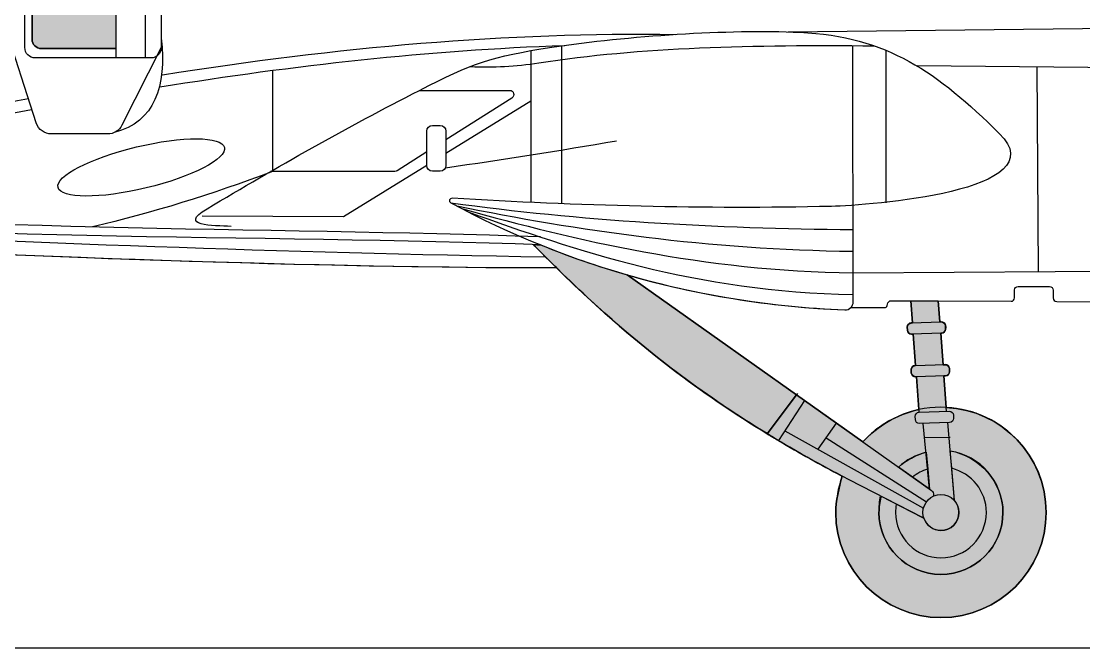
# Model space of a CAD drawing. Extents: x 65 to 351, y 42 to 244.
# Drawn here: x 130.59 to 162.96, y 191.51 to 210.61 of the extents above; entities that cross this region are included whole.
import ezdxf

# ---------------------------------------------------------------- set-up
doc = ezdxf.new("R2010")
doc.units = 0
doc.header["$MEASUREMENT"] = 0
doc.layers.add('4-VIEW', color=7, linetype='CONTINUOUS')
doc.layers.add('SOLIDS', color=7, linetype='CONTINUOUS')

msp = doc.modelspace()

# ---------------------------------------------------------------- hatches: boundary and pattern name
at = {"layer": 'SOLIDS'}
h = msp.add_hatch(color=255, dxfattribs=at)
edge = h.paths.add_edge_path()
edge.add_spline(control_points=[(130.916, 213.425), (130.916, 213.425), (130.916, 210.058), (130.916, 210.058), (130.916, 209.903), (131.043, 209.776), (131.197, 209.776), (131.197, 209.776), (133.473, 209.776), (133.473, 209.776), (133.473, 209.776), (133.473, 213.706), (133.473, 213.706), (133.473, 213.706), (131.197, 213.706), (131.197, 213.706), (131.043, 213.706), (130.916, 213.58), (130.916, 213.425)], knot_values=[0, 0, 0, 0, 1, 1, 1, 2, 2, 2, 3, 3, 3, 4, 4, 4, 5, 5, 5, 6, 6, 6, 6], degree=3, periodic=1)
h = msp.add_hatch(color=252, dxfattribs=at)
edge = h.paths.add_edge_path()
edge.add_spline(control_points=[(146.562, 203.424), (146.671, 203.314), (146.781, 203.205), (146.891, 203.097), (147.998, 202.006), (149.144, 200.986), (150.39, 200.035), (150.533, 199.925), (150.678, 199.817), (150.823, 199.709), (150.973, 199.599), (151.123, 199.49), (151.274, 199.382), (151.785, 199.018), (152.303, 198.671), (152.829, 198.337), (152.991, 198.234), (153.155, 198.132), (153.32, 198.032), (153.32, 198.032), (154.209, 199.22), (154.209, 199.22), (154.209, 199.22), (149.045, 202.879), (149.045, 202.879), (148.146, 203.139), (147.266, 203.444), (146.405, 203.792), (146.334, 203.795), (146.263, 203.798), (146.191, 203.8), (146.314, 203.674), (146.438, 203.549), (146.562, 203.424)], knot_values=[0, 0, 0, 0, 1, 1, 1, 2, 2, 2, 3, 3, 3, 4, 4, 4, 5, 5, 5, 6, 6, 6, 7, 7, 7, 8, 8, 8, 9, 9, 9, 10, 10, 10, 11, 11, 11, 11], degree=3, periodic=1)
h = msp.add_hatch(color=252, dxfattribs=at)
edge = h.paths.add_edge_path()
edge.add_spline(control_points=[(157.69, 202.085), (157.69, 202.085), (157.741, 201.415), (157.741, 201.415), (157.637, 201.4), (157.595, 201.352), (157.585, 201.287), (157.59, 201.139), (157.584, 201.067), (157.767, 201.073), (157.767, 201.073), (157.839, 200.112), (157.839, 200.112), (157.651, 200.104), (157.643, 199.762), (157.865, 199.769), (157.865, 199.769), (157.941, 198.771), (157.941, 198.771), (157.217, 198.618), (156.723, 198.285), (156.23, 197.788), (156.23, 197.788), (154.209, 199.22), (154.209, 199.22), (154.209, 199.22), (153.32, 198.032), (153.32, 198.032), (154.06, 197.579), (154.818, 197.152), (155.601, 196.742), (155.499, 196.404), (155.406, 195.957), (155.406, 195.637), (155.406, 193.866), (156.841, 192.432), (158.611, 192.432), (160.381, 192.432), (161.816, 193.866), (161.816, 195.637), (161.816, 197.353), (160.466, 198.755), (158.77, 198.838), (158.77, 198.838), (158.699, 199.797), (158.699, 199.797), (158.771, 199.799), (158.873, 199.81), (158.869, 199.925), (158.864, 200.092), (158.865, 200.145), (158.674, 200.139), (158.674, 200.139), (158.602, 201.1), (158.602, 201.1), (158.602, 201.1), (158.633, 201.101), (158.633, 201.101), (158.781, 201.106), (158.835, 201.451), (158.577, 201.443), (158.577, 201.443), (158.53, 202.082), (158.53, 202.082), (158.53, 202.082), (157.69, 202.085), (157.69, 202.085)], knot_values=[0, 0, 0, 0, 1, 1, 1, 2, 2, 2, 3, 3, 3, 4, 4, 4, 5, 5, 5, 6, 6, 6, 7, 7, 7, 8, 8, 8, 9, 9, 9, 10, 10, 10, 11, 11, 11, 12, 12, 12, 13, 13, 13, 14, 14, 14, 15, 15, 15, 16, 16, 16, 17, 17, 17, 18, 18, 18, 19, 19, 19, 20, 20, 20, 21, 21, 21, 22, 22, 22, 22], degree=3, periodic=1)
h = msp.add_hatch(color=255, dxfattribs=at)
edge = h.paths.add_edge_path()
edge.add_spline(control_points=[(156.722, 195.637), (156.722, 194.593), (157.568, 193.748), (158.611, 193.748), (159.654, 193.748), (160.5, 194.593), (160.5, 195.637), (160.5, 196.564), (159.775, 197.356), (158.891, 197.516), (158.891, 197.516), (158.938, 196.981), (158.938, 196.981), (158.938, 196.981), (159.025, 195.997), (159.025, 195.997), (159.108, 195.901), (159.159, 195.774), (159.159, 195.637), (159.159, 195.334), (158.914, 195.088), (158.611, 195.088), (158.369, 195.088), (158.164, 195.245), (158.091, 195.462), (158.075, 195.465), (158.059, 195.469), (158.044, 195.477), (158.044, 195.477), (156.768, 196.138), (156.768, 196.138), (156.738, 195.989), (156.722, 195.779), (156.722, 195.637)], knot_values=[0, 0, 0, 0, 1, 1, 1, 2, 2, 2, 3, 3, 3, 4, 4, 4, 5, 5, 5, 6, 6, 6, 7, 7, 7, 8, 8, 8, 9, 9, 9, 10, 10, 10, 11, 11, 11, 11], degree=3, periodic=1)
h = msp.add_hatch(color=255, dxfattribs=at)
edge = h.paths.add_edge_path()
edge.add_spline(control_points=[(158.157, 197.47), (157.857, 197.396), (157.544, 197.221), (157.315, 197.019), (157.315, 197.019), (158.265, 196.346), (158.265, 196.346), (158.265, 196.346), (158.206, 196.959), (158.206, 196.959), (158.206, 196.959), (158.157, 197.47), (158.157, 197.47)], knot_values=[0, 0, 0, 0, 1, 1, 1, 2, 2, 2, 3, 3, 3, 4, 4, 4, 4], degree=3, periodic=1)

# ---------------------------------------------------------------- linework, layer by layer
at = {"layer": '4-VIEW', "color": 7}
for points in [[(133.472, 213.993), (133.472, 209.49)], [(134.359, 213.993), (134.359, 209.49)], [(147.051, 209.858), (147.051, 205.049)], [(146.116, 209.711), (146.116, 205.087)], [(156.926, 209.726), (156.926, 205.071)], [(161.528, 209.222), (161.574, 202.978)], [(138.241, 209.11), (138.241, 206.03)], [(143.527, 206.585), (146.116, 208.185)], [(136.097, 204.675), (140.408, 204.656), (142.945, 206.225)], [(157.741, 201.415), (157.69, 202.085)], [(158.577, 201.443), (158.53, 202.082)], [(157.839, 200.112), (157.767, 201.073)], [(158.673, 200.139), (158.602, 201.1)], [(157.947, 198.69), (157.865, 199.769)], [(158.778, 198.717), (158.699, 199.797)], [(154.242, 199.264), (153.32, 198.032)], [(154.453, 199.047), (153.664, 197.824)], [(154.865, 197.561), (155.428, 198.356)], [(158.265, 196.346), (158.073, 198.351)], [(159.024, 195.997), (158.816, 198.375)], [(153.858, 198.124), (158.077, 195.764)], [(155.111, 197.909), (158.168, 195.96)], [(158.113, 197.925), (158.887, 197.931)], [(77.783, 191.512), (183.724, 191.512)]]:
    msp.add_lwpolyline(points, dxfattribs=at)
for points, knots in [([(134.855, 209.805), (134.855, 209.805), (133.655, 207.439), (133.655, 207.439), (133.57, 207.271), (133.409, 207.172), (133.221, 207.172), (133.221, 207.172), (131.509, 207.172), (131.509, 207.172), (131.294, 207.172), (131.111, 207.305), (131.046, 207.51), (131.046, 207.51), (129.065, 213.66), (129.065, 213.66), (129.019, 213.803), (129.105, 213.952), (129.252, 213.984), (130.532, 214.262), (131.805, 214.577), (133.068, 214.928), (136.106, 215.775), (138.796, 216.153), (141.95, 216.179), (141.95, 216.179), (155.967, 216.29), (155.967, 216.29), (156.066, 216.291), (156.146, 216.371), (156.146, 216.47), (156.146, 216.47), (156.146, 217.731), (156.146, 217.731)], [0, 0, 0, 0, 1, 1, 1, 2, 2, 2, 3, 3, 3, 4, 4, 4, 5, 5, 5, 6, 6, 6, 7, 7, 7, 8, 8, 8, 9, 9, 9, 10, 10, 10, 11, 11, 11, 11]), ([(131.011, 209.49), (131.011, 209.49), (134.54, 209.49), (134.54, 209.49), (134.714, 209.49), (134.855, 209.632), (134.855, 209.805), (134.855, 209.805), (134.855, 213.678), (134.855, 213.678), (134.855, 213.851), (134.714, 213.993), (134.54, 213.993), (134.54, 213.993), (131.011, 213.993), (131.011, 213.993), (130.838, 213.993), (130.696, 213.851), (130.696, 213.678), (130.696, 213.678), (130.696, 209.805), (130.696, 209.805), (130.696, 209.632), (130.838, 209.49), (131.011, 209.49), (131.011, 209.49), (131.011, 209.49), (131.011, 209.49)], [0, 0, 0, 0, 1, 1, 1, 2, 2, 2, 3, 3, 3, 4, 4, 4, 5, 5, 5, 6, 6, 6, 7, 7, 7, 8, 8, 8, 9, 9, 9, 9]), ([(133.42, 213.706), (133.42, 213.706), (131.197, 213.706), (131.197, 213.706), (131.042, 213.706), (130.916, 213.58), (130.916, 213.425), (130.916, 213.425), (130.916, 210.058), (130.916, 210.058), (130.916, 209.903), (131.042, 209.776), (131.197, 209.776), (131.197, 209.776), (133.472, 209.776), (133.472, 209.776)], [0, 0, 0, 0, 1, 1, 1, 2, 2, 2, 3, 3, 3, 4, 4, 4, 5, 5, 5, 5]), ([(136.979, 204.354), (136.439, 204.389), (135.335, 204.348), (136.251, 204.894), (138.366, 206.157), (140.512, 207.373), (142.717, 208.5), (144.327, 209.323), (144.896, 209.532), (146.758, 209.815), (149.061, 210.165), (152.122, 210.37), (154.312, 210.271), (156.978, 210.15), (158.498, 209.05), (160.389, 207.188), (162.19, 205.414), (156.388, 204.99), (155.275, 204.965), (151.397, 204.875), (147.546, 204.986), (143.712, 205.212), (143.635, 205.216), (143.605, 205.113), (143.673, 205.076), (147.301, 203.124), (151.305, 201.994), (155.677, 201.808), (155.822, 201.802), (155.941, 201.916), (155.94, 202.061), (155.94, 202.061), (155.923, 209.865), (155.923, 209.865)], [0, 0, 0, 0, 1, 1, 1, 2, 2, 2, 3, 3, 3, 4, 4, 4, 5, 5, 5, 6, 6, 6, 7, 7, 7, 8, 8, 8, 9, 9, 9, 10, 10, 10, 11, 11, 11, 11]), ([(153.95, 210.284), (153.95, 210.284), (165.61, 210.42), (165.61, 210.42), (166.774, 210.433), (167.575, 210.332), (168.672, 209.948)], [0, 0, 0, 0, 1, 1, 1, 2, 2, 2, 2]), ([(144.273, 209.227), (144.992, 209.198), (145.642, 209.227), (146.355, 209.339), (149.429, 209.821), (152.942, 209.895), (156.572, 209.86)], [0, 0, 0, 0, 1, 1, 1, 2, 2, 2, 2]), ([(157.885, 209.256), (157.885, 209.256), (165.17, 209.187), (165.17, 209.187), (166.625, 209.177), (167.633, 209.085), (168.672, 208.716)], [0, 0, 0, 0, 1, 1, 1, 2, 2, 2, 2]), ([(142.717, 208.5), (142.717, 208.5), (145.468, 208.5), (145.468, 208.5), (145.594, 208.5), (145.642, 208.335), (145.535, 208.267), (145.535, 208.267), (143.527, 206.992), (143.527, 206.992)], [0, 0, 0, 0, 1, 1, 1, 2, 2, 2, 3, 3, 3, 3]), ([(146.405, 203.792), (138.288, 204.109), (126.769, 203.874), (119.093, 204.873), (118.009, 205.014), (119.014, 205.551), (119.794, 205.751), (123.484, 206.701), (127.159, 207.555), (130.81, 208.256)], [0, 0, 0, 0, 1, 1, 1, 2, 2, 2, 3, 3, 3, 3]), ([(146.405, 204.036), (138.288, 204.321), (127.541, 204.191), (119.864, 205.088), (118.781, 205.214), (119.692, 205.501), (120.472, 205.681), (123.936, 206.482), (127.409, 207.255), (130.904, 207.918)], [0, 0, 0, 0, 1, 1, 1, 2, 2, 2, 3, 3, 3, 3]), ([(143.117, 206.039), (143.117, 206.039), (143.356, 206.039), (143.356, 206.039), (143.45, 206.039), (143.527, 206.116), (143.527, 206.211), (143.527, 206.211), (143.527, 207.26), (143.527, 207.26), (143.527, 207.355), (143.45, 207.432), (143.356, 207.432), (143.356, 207.432), (143.117, 207.432), (143.117, 207.432), (143.022, 207.432), (142.945, 207.355), (142.945, 207.26), (142.945, 207.26), (142.945, 206.211), (142.945, 206.211), (142.945, 206.116), (143.022, 206.039), (143.117, 206.039), (143.117, 206.039), (143.117, 206.039), (143.117, 206.039)], [0, 0, 0, 0, 1, 1, 1, 2, 2, 2, 3, 3, 3, 4, 4, 4, 5, 5, 5, 6, 6, 6, 7, 7, 7, 8, 8, 8, 9, 9, 9, 9]), ([(134.094, 206.775), (132.692, 206.438), (131.624, 205.885), (131.707, 205.541), (131.789, 205.196), (132.993, 205.19), (134.394, 205.527), (135.795, 205.864), (136.864, 206.417), (136.781, 206.762), (136.698, 207.106), (135.495, 207.112), (134.094, 206.775), (134.094, 206.775), (134.094, 206.775), (134.094, 206.775)], [0, 0, 0, 0, 1, 1, 1, 2, 2, 2, 3, 3, 3, 4, 4, 4, 5, 5, 5, 5]), ([(142.945, 206.623), (142.945, 206.623), (142.042, 206.049), (142.042, 206.049), (142.021, 206.036), (141.999, 206.03), (141.974, 206.03), (141.974, 206.03), (138.186, 206.03), (138.186, 206.03)], [0, 0, 0, 0, 1, 1, 1, 2, 2, 2, 3, 3, 3, 3]), ([(158.091, 195.462), (158.075, 195.465), (158.059, 195.47), (158.044, 195.477), (158.044, 195.477), (155.81, 196.633), (155.81, 196.633), (153.811, 197.667), (152.047, 198.769), (150.39, 200.035), (148.88, 201.188), (147.516, 202.441), (146.191, 203.8)], [0, 0, 0, 0, 1, 1, 1, 2, 2, 2, 3, 3, 3, 4, 4, 4, 4]), ([(155.938, 202.935), (155.938, 202.935), (165.17, 203.004), (165.17, 203.004), (166.625, 203.015), (167.633, 203.106), (168.672, 203.476)], [0, 0, 0, 0, 1, 1, 1, 2, 2, 2, 2]), ([(149.045, 202.879), (149.045, 202.879), (158.323, 196.305), (158.323, 196.305), (158.371, 196.271), (158.393, 196.214), (158.38, 196.156), (158.38, 196.156), (158.375, 196.132), (158.375, 196.132)], [0, 0, 0, 0, 1, 1, 1, 2, 2, 2, 3, 3, 3, 3]), ([(155.863, 201.878), (155.863, 201.878), (156.888, 201.878), (156.888, 201.878), (156.93, 201.878), (156.964, 201.905), (156.975, 201.945), (156.975, 201.945), (156.996, 202.021), (156.996, 202.021), (157.006, 202.061), (157.042, 202.088), (157.083, 202.088), (157.083, 202.088), (160.745, 202.071), (160.745, 202.071), (160.805, 202.071), (160.854, 202.119), (160.854, 202.18), (160.854, 202.18), (160.853, 202.417), (160.853, 202.417), (160.853, 202.477), (160.901, 202.525), (160.962, 202.525), (160.962, 202.525), (161.921, 202.521), (161.921, 202.521), (161.98, 202.521), (162.028, 202.473), (162.028, 202.414), (162.028, 202.414), (162.029, 202.173), (162.029, 202.173), (162.03, 202.113), (162.078, 202.065), (162.137, 202.065), (162.137, 202.065), (164.67, 202.053), (164.67, 202.053), (164.72, 202.053), (164.76, 202.012), (164.76, 201.962), (164.76, 201.962), (164.759, 201.787), (164.759, 201.787), (164.759, 201.734), (164.802, 201.693), (164.855, 201.696), (166.13, 201.772), (167.475, 201.979), (168.672, 202.395)], [0, 0, 0, 0, 1, 1, 1, 2, 2, 2, 3, 3, 3, 4, 4, 4, 5, 5, 5, 6, 6, 6, 7, 7, 7, 8, 8, 8, 9, 9, 9, 10, 10, 10, 11, 11, 11, 12, 12, 12, 13, 13, 13, 14, 14, 14, 15, 15, 15, 16, 16, 16, 17, 17, 17, 17]), ([(157.715, 201.071), (157.715, 201.071), (158.633, 201.101), (158.633, 201.101), (158.7, 201.104), (158.754, 201.161), (158.752, 201.229), (158.752, 201.229), (158.749, 201.325), (158.749, 201.325), (158.746, 201.393), (158.689, 201.446), (158.621, 201.444), (158.621, 201.444), (157.704, 201.414), (157.704, 201.414), (157.636, 201.412), (157.583, 201.355), (157.585, 201.287), (157.585, 201.287), (157.588, 201.19), (157.588, 201.19), (157.59, 201.123), (157.647, 201.069), (157.715, 201.071), (157.715, 201.071), (157.715, 201.071), (157.715, 201.071)], [0, 0, 0, 0, 1, 1, 1, 2, 2, 2, 3, 3, 3, 4, 4, 4, 5, 5, 5, 6, 6, 6, 7, 7, 7, 8, 8, 8, 9, 9, 9, 9]), ([(157.834, 199.768), (157.834, 199.768), (158.75, 199.798), (158.75, 199.798), (158.818, 199.801), (158.871, 199.858), (158.869, 199.926), (158.869, 199.926), (158.866, 200.022), (158.866, 200.022), (158.864, 200.09), (158.807, 200.143), (158.739, 200.141), (158.739, 200.141), (157.823, 200.111), (157.823, 200.111), (157.755, 200.109), (157.702, 200.052), (157.704, 199.984), (157.704, 199.984), (157.707, 199.887), (157.707, 199.887), (157.709, 199.82), (157.766, 199.766), (157.834, 199.768), (157.834, 199.768), (157.834, 199.768), (157.834, 199.768)], [0, 0, 0, 0, 1, 1, 1, 2, 2, 2, 3, 3, 3, 4, 4, 4, 5, 5, 5, 6, 6, 6, 7, 7, 7, 8, 8, 8, 9, 9, 9, 9]), ([(155.597, 196.73), (155.473, 196.389), (155.406, 196.021), (155.406, 195.637), (155.406, 193.866), (156.841, 192.432), (158.611, 192.432), (160.381, 192.432), (161.816, 193.866), (161.816, 195.637), (161.816, 197.407), (160.381, 198.842), (158.611, 198.842), (157.68, 198.842), (156.841, 198.444), (156.255, 197.81)], [0, 0, 0, 0, 1, 1, 1, 2, 2, 2, 3, 3, 3, 4, 4, 4, 5, 5, 5, 5]), ([(157.958, 198.347), (157.958, 198.347), (158.874, 198.377), (158.874, 198.377), (158.942, 198.379), (158.995, 198.436), (158.993, 198.504), (158.993, 198.504), (158.99, 198.601), (158.99, 198.601), (158.988, 198.668), (158.931, 198.722), (158.863, 198.72), (158.863, 198.72), (157.947, 198.69), (157.947, 198.69), (157.879, 198.687), (157.826, 198.631), (157.828, 198.563), (157.828, 198.563), (157.831, 198.466), (157.831, 198.466), (157.833, 198.399), (157.89, 198.345), (157.958, 198.347), (157.958, 198.347), (157.958, 198.347), (157.958, 198.347)], [0, 0, 0, 0, 1, 1, 1, 2, 2, 2, 3, 3, 3, 4, 4, 4, 5, 5, 5, 6, 6, 6, 7, 7, 7, 8, 8, 8, 9, 9, 9, 9]), ([(156.779, 196.098), (156.742, 195.95), (156.722, 195.796), (156.722, 195.637), (156.722, 194.594), (157.568, 193.748), (158.611, 193.748), (159.654, 193.748), (160.499, 194.594), (160.499, 195.637), (160.499, 196.584), (159.802, 197.369), (158.892, 197.504)], [0, 0, 0, 0, 1, 1, 1, 2, 2, 2, 3, 3, 3, 4, 4, 4, 4]), ([(157.248, 195.875), (157.234, 195.798), (157.228, 195.718), (157.228, 195.637), (157.228, 194.873), (157.847, 194.253), (158.611, 194.253), (159.375, 194.253), (159.994, 194.873), (159.994, 195.637), (159.994, 196.288), (159.544, 196.834), (158.938, 196.981)], [0, 0, 0, 0, 1, 1, 1, 2, 2, 2, 3, 3, 3, 4, 4, 4, 4]), ([(158.611, 195.088), (158.914, 195.088), (159.159, 195.334), (159.159, 195.637), (159.159, 195.939), (158.914, 196.185), (158.611, 196.185), (158.308, 196.185), (158.062, 195.939), (158.062, 195.637), (158.062, 195.334), (158.308, 195.088), (158.611, 195.088), (158.611, 195.088), (158.611, 195.088), (158.611, 195.088)], [0, 0, 0, 0, 1, 1, 1, 2, 2, 2, 3, 3, 3, 4, 4, 4, 5, 5, 5, 5])]:
    msp.add_open_spline(points, degree=3, knots=knots, dxfattribs=at)
for points in [[(134.891, 208.975), (140.17, 209.815), (145.39, 210.285), (150.525, 210.208)], [(134.855, 210.091), (135.014, 208.61), (134.659, 207.548), (133.419, 207.212)], [(134.812, 208.606), (138.881, 209.263), (142.988, 209.729), (147.152, 209.872)], [(80.192, 207.778), (81.369, 206.342), (124.632, 203.096), (146.891, 203.097)], [(143.513, 206.142), (145.261, 206.391), (146.997, 206.67), (148.726, 206.964)], [(138.241, 206.03), (136.387, 205.318), (134.564, 204.769), (132.761, 204.338)], [(99.742, 205.75), (114.968, 204.567), (130.605, 203.711), (146.561, 203.424)], [(143.673, 205.076), (147.596, 204.529), (151.708, 204.297), (155.936, 204.258)], [(143.856, 204.98), (147.549, 204.229), (151.515, 203.652), (155.937, 203.597)], [(144.039, 204.885), (147.503, 203.93), (151.323, 203.008), (155.938, 202.935)], [(144.221, 204.789), (147.457, 203.631), (151.13, 202.364), (155.94, 202.274)], [(158.157, 197.47), (157.839, 197.392), (157.553, 197.233), (157.321, 197.016)], [(158.206, 196.96), (158.037, 196.908), (157.881, 196.824), (157.746, 196.716)]]:
    msp.add_open_spline(points, degree=3, dxfattribs=at)
at = {"layer": 'SOLIDS'}
for points, knots in [([(122.049, 219.231), (123.462, 220.879), (126.416, 220.877), (127.831, 219.231), (127.899, 219.152), (127.963, 219.069), (128.024, 218.983), (128.024, 218.983), (127.932, 218.983), (127.932, 218.983), (127.905, 218.983), (127.881, 218.969), (127.868, 218.945), (127.855, 218.92), (127.857, 218.893), (127.872, 218.87), (128.267, 218.291), (128.462, 217.587), (128.462, 216.827), (128.462, 216.827), (128.459, 216.462), (128.459, 216.462), (128.584, 216.621), (128.703, 216.789), (128.818, 216.967), (128.937, 217.151), (129.216, 217.253), (129.435, 217.262), (129.557, 217.414), (129.727, 217.499), (129.926, 217.507), (129.974, 217.509), (130.022, 217.511), (130.07, 217.513), (139.005, 217.873), (147.313, 217.942), (155.079, 217.758), (155.079, 217.758), (155.148, 226.702), (155.148, 226.702), (155.149, 226.812), (155.311, 226.824), (155.327, 226.715), (155.64, 224.639), (155.9, 221.171), (156.146, 217.731), (156.273, 217.727), (156.399, 217.724), (156.526, 217.721), (157.417, 217.696), (158.301, 217.667), (159.178, 217.636), (159.264, 217.633), (159.35, 217.629), (159.437, 217.626), (160.179, 217.599), (160.916, 217.569), (161.648, 217.537), (162.039, 217.52), (162.421, 217.474), (162.795, 217.4), (162.952, 217.37), (163.107, 217.334), (163.261, 217.295), (163.917, 217.125), (164.545, 216.878), (165.148, 216.573), (165.345, 216.474), (165.54, 216.368), (165.732, 216.257), (166.97, 215.542), (168.106, 214.606), (169.17, 213.651), (169.307, 213.528), (169.459, 213.461), (169.642, 213.442), (169.746, 213.432), (169.855, 213.421), (169.968, 213.409), (169.968, 213.409), (170.209, 213.383), (170.209, 213.383), (171.652, 213.227), (172.822, 213.062), (174.225, 212.835), (174.239, 213.952), (174.299, 214.675), (174.369, 215.742), (174.374, 215.825), (174.493, 215.834), (174.511, 215.753), (174.712, 214.86), (174.855, 214.143), (174.964, 212.715), (175.426, 212.635), (175.522, 212.625), (175.98, 212.538), (175.98, 212.538), (176.368, 212.467), (176.368, 212.467), (177.81, 212.199), (179.184, 211.897), (180.241, 211.582), (180.67, 211.454), (181.046, 211.324), (181.354, 211.193), (183.113, 210.443), (183.712, 208.777), (183.385, 207.324), (183.296, 206.927), (183.137, 206.546), (182.915, 206.203), (183.034, 205.795), (182.856, 205.25), (182.379, 205.25), (182.379, 205.25), (181.96, 205.25), (181.96, 205.25), (181.773, 205.13), (181.57, 205.027), (181.351, 204.945), (181.068, 204.839), (180.686, 204.738), (180.241, 204.644), (178.833, 204.345), (176.791, 204.11), (175.203, 203.966), (175.23, 203.224), (175.225, 202.499), (175.2, 201.789), (175.139, 200.077), (174.965, 198.446), (174.862, 196.857), (174.857, 196.775), (174.737, 196.765), (174.72, 196.846), (174.375, 198.387), (174.327, 200.454), (174.359, 203.906), (174.097, 203.883), (173.738, 203.847), (173.493, 203.826), (173.49, 203.636), (173.417, 203.467), (173.29, 203.318), (173.337, 203.265), (173.364, 203.194), (173.358, 203.118), (173.311, 202.47), (172.816, 202), (172.15, 201.744), (172.15, 201.744), (172.15, 200.389), (172.15, 200.389), (172.15, 200.316), (172.095, 200.255), (172.023, 200.246), (172.023, 200.246), (172.023, 199.987), (172.023, 199.987), (172.023, 199.987), (173.416, 199.987), (173.416, 199.987), (173.455, 199.987), (173.488, 199.955), (173.488, 199.915), (173.488, 199.915), (173.488, 199.826), (173.488, 199.826), (173.488, 199.786), (173.455, 199.753), (173.415, 199.753), (173.415, 199.753), (172.023, 199.753), (172.023, 199.753), (172.023, 199.753), (172.023, 199.621), (172.023, 199.621), (172.023, 199.581), (171.991, 199.548), (171.951, 199.548), (171.951, 199.548), (171.747, 199.548), (171.747, 199.548), (171.707, 199.548), (171.675, 199.581), (171.675, 199.621), (171.675, 199.621), (171.675, 200.245), (171.675, 200.245), (171.675, 200.245), (171.629, 200.245), (171.629, 200.245), (171.556, 200.245), (171.494, 200.299), (171.486, 200.372), (171.486, 200.372), (171.334, 201.548), (171.334, 201.548), (170.658, 201.469), (169.929, 201.573), (169.345, 201.885), (169.325, 201.896), (169.307, 201.91), (169.293, 201.927), (169.255, 201.971), (169.243, 202.031), (169.255, 202.085), (169.255, 202.085), (169.071, 202.057), (169.071, 202.057), (168.955, 202.038), (168.846, 202.078), (168.771, 202.153), (168.771, 202.153), (168.771, 201.872), (168.771, 201.872), (168.771, 201.773), (168.69, 201.692), (168.591, 201.692), (168.591, 201.692), (168.106, 201.692), (168.106, 201.692), (168.006, 201.692), (167.925, 201.773), (167.925, 201.872), (167.925, 201.872), (167.925, 202.166), (167.925, 202.166), (167.023, 201.924), (166.067, 201.784), (165.139, 201.715), (165.044, 201.708), (164.949, 201.702), (164.855, 201.696), (164.803, 201.693), (164.759, 201.734), (164.759, 201.787), (164.759, 201.787), (164.76, 201.962), (164.76, 201.962), (164.76, 202.012), (164.72, 202.052), (164.67, 202.053), (164.67, 202.053), (162.137, 202.065), (162.137, 202.065), (162.078, 202.065), (162.03, 202.113), (162.03, 202.173), (162.03, 202.173), (162.028, 202.414), (162.028, 202.414), (162.028, 202.473), (161.98, 202.521), (161.921, 202.521), (161.921, 202.521), (160.962, 202.525), (160.962, 202.525), (160.901, 202.525), (160.853, 202.477), (160.853, 202.417), (160.853, 202.417), (160.854, 202.18), (160.854, 202.18), (160.854, 202.119), (160.805, 202.071), (160.745, 202.071), (160.745, 202.071), (158.53, 202.082), (158.53, 202.082), (158.53, 202.082), (158.577, 201.443), (158.577, 201.443), (158.577, 201.443), (158.621, 201.444), (158.621, 201.444), (158.689, 201.446), (158.746, 201.393), (158.749, 201.325), (158.749, 201.325), (158.752, 201.229), (158.752, 201.229), (158.754, 201.161), (158.701, 201.104), (158.633, 201.101), (158.633, 201.101), (158.602, 201.1), (158.602, 201.1), (158.602, 201.1), (158.674, 200.139), (158.674, 200.139), (158.674, 200.139), (158.739, 200.141), (158.739, 200.141), (158.807, 200.143), (158.864, 200.09), (158.866, 200.022), (158.866, 200.022), (158.869, 199.925), (158.869, 199.925), (158.872, 199.858), (158.818, 199.801), (158.75, 199.798), (158.75, 199.798), (158.699, 199.797), (158.699, 199.797), (158.699, 199.797), (158.77, 198.838), (158.77, 198.838), (160.466, 198.755), (161.816, 197.353), (161.816, 195.637), (161.816, 193.866), (160.381, 192.432), (158.611, 192.432), (156.841, 192.432), (155.406, 193.866), (155.406, 195.637), (155.406, 195.957), (155.499, 196.404), (155.601, 196.742), (154.931, 197.093), (154.287, 197.452), (153.664, 197.824), (153.549, 197.892), (153.434, 197.962), (153.32, 198.032), (152.294, 198.659), (151.325, 199.321), (150.39, 200.035), (149.144, 200.986), (147.998, 202.006), (146.891, 203.097), (132.679, 203.096), (109.905, 204.419), (94.99, 205.75), (92.867, 205.939), (90.904, 206.129), (89.147, 206.315), (89.147, 206.315), (88.902, 206.069), (88.902, 206.069), (88.878, 206.046), (88.851, 206.031), (88.821, 206.025), (88.821, 206.025), (88.189, 205.357), (88.189, 205.357), (88.334, 205.161), (88.42, 204.918), (88.42, 204.655), (88.42, 204.005), (87.892, 203.477), (87.242, 203.477), (86.591, 203.477), (86.064, 204.005), (86.064, 204.655), (86.064, 205.306), (86.591, 205.833), (87.242, 205.833), (87.489, 205.833), (87.718, 205.757), (87.907, 205.628), (87.907, 205.628), (88.289, 206.03), (88.289, 206.03), (88.224, 206.051), (88.177, 206.112), (88.177, 206.184), (88.177, 206.184), (88.177, 206.419), (88.177, 206.419), (83.495, 206.933), (80.49, 207.414), (80.192, 207.778), (79.609, 207.809), (79.261, 207.854), (79.257, 207.911), (79.257, 207.912), (79.257, 207.913), (79.258, 207.914), (79.258, 207.914), (78.058, 207.876), (78.058, 207.876), (77.849, 207.869), (77.703, 208.078), (77.781, 208.272), (77.781, 208.272), (78.129, 209.136), (78.129, 209.136), (78.153, 209.195), (78.192, 209.242), (78.242, 209.273), (77.648, 212.656), (77.433, 215.701), (77.848, 218.287), (78.004, 219.26), (78.249, 220.168), (78.598, 221.004), (79.009, 221.995), (79.565, 222.886), (80.286, 223.666), (80.805, 224.227), (81.41, 224.732), (82.109, 225.175), (83.276, 225.915), (84.455, 226.302), (85.602, 226.313), (86.074, 226.317), (86.542, 226.258), (87.001, 226.133), (87.02, 226.142), (87.041, 226.147), (87.063, 226.147), (87.063, 226.147), (87.475, 226.147), (87.475, 226.147), (87.541, 226.147), (87.597, 226.19), (87.614, 226.254), (87.614, 226.254), (87.678, 226.491), (87.678, 226.491), (87.695, 226.555), (87.751, 226.598), (87.817, 226.598), (87.817, 226.598), (87.862, 226.598), (87.862, 226.598), (87.862, 226.598), (87.959, 227.734), (87.959, 227.734), (87.976, 227.944), (88.297, 227.926), (88.291, 227.716), (88.291, 227.716), (88.256, 226.542), (88.256, 226.542), (88.285, 226.505), (88.293, 226.461), (88.281, 226.417), (88.281, 226.417), (88.264, 226.354), (88.264, 226.354), (88.253, 226.309), (88.261, 226.266), (88.289, 226.229), (88.318, 226.192), (88.358, 226.172), (88.404, 226.172), (88.404, 226.172), (93.434, 226.172), (93.434, 226.172), (93.533, 226.172), (93.614, 226.091), (93.614, 225.992), (93.614, 225.992), (93.614, 225.955), (93.614, 225.955), (93.614, 225.856), (93.533, 225.775), (93.434, 225.775), (93.434, 225.775), (88.294, 225.775), (88.294, 225.775), (88.23, 225.775), (88.174, 225.733), (88.156, 225.671), (88.799, 225.327), (89.42, 224.842), (90.009, 224.212), (90.009, 224.212), (91.086, 223.061), (91.086, 223.061), (91.086, 223.061), (95.55, 218.287), (95.55, 218.287), (95.55, 218.287), (96.794, 216.956), (96.794, 216.956), (96.794, 216.956), (96.796, 216.954), (96.796, 216.954), (97.509, 216.191), (98.396, 215.768), (99.41, 215.705), (99.535, 215.697), (99.662, 215.695), (99.791, 215.698), (99.791, 215.698), (120.232, 216.203), (120.232, 216.203), (120.232, 216.203), (120.355, 216.206), (120.355, 216.206), (120.53, 216.211), (120.688, 216.165), (120.823, 216.073), (121.028, 216.116), (121.23, 216.063), (121.262, 216.023), (121.262, 216.023), (121.262, 216.374), (121.262, 216.374), (121.262, 216.374), (121.262, 216.622), (121.262, 216.622), (121.262, 216.622), (121.262, 216.96), (121.262, 216.96), (121.262, 217.135), (121.272, 217.303), (121.292, 217.464), (121.292, 217.464), (119.324, 218.748), (119.324, 218.748), (119.302, 218.761), (119.289, 218.781), (119.284, 218.806), (119.279, 218.83), (119.284, 218.853), (119.298, 218.874), (119.298, 218.874), (119.327, 218.916), (119.327, 218.916), (119.354, 218.956), (119.409, 218.967), (119.45, 218.941), (119.45, 218.941), (121.336, 217.744), (121.336, 217.744), (121.348, 217.805), (121.362, 217.865), (121.377, 217.923), (121.377, 217.923), (118.856, 219.543), (118.856, 219.543), (118.775, 219.594), (118.899, 219.839), (118.997, 219.777), (118.997, 219.777), (121.47, 218.229), (121.47, 218.229), (121.568, 218.506), (121.699, 218.758), (121.856, 218.983), (121.917, 219.07), (121.981, 219.152), (122.049, 219.231), (122.049, 219.231), (122.049, 219.231), (122.049, 219.231)], [0, 0, 0, 0, 1, 1, 1, 2, 2, 2, 3, 3, 3, 4, 4, 4, 5, 5, 5, 6, 6, 6, 7, 7, 7, 8, 8, 8, 9, 9, 9, 10, 10, 10, 11, 11, 11, 12, 12, 12, 13, 13, 13, 14, 14, 14, 15, 15, 15, 16, 16, 16, 17, 17, 17, 18, 18, 18, 19, 19, 19, 20, 20, 20, 21, 21, 21, 22, 22, 22, 23, 23, 23, 24, 24, 24, 25, 25, 25, 26, 26, 26, 27, 27, 27, 28, 28, 28, 29, 29, 29, 30, 30, 30, 31, 31, 31, 32, 32, 32, 33, 33, 33, 34, 34, 34, 35, 35, 35, 36, 36, 36, 37, 37, 37, 38, 38, 38, 39, 39, 39, 40, 40, 40, 41, 41, 41, 42, 42, 42, 43, 43, 43, 44, 44, 44, 45, 45, 45, 46, 46, 46, 47, 47, 47, 48, 48, 48, 49, 49, 49, 50, 50, 50, 51, 51, 51, 52, 52, 52, 53, 53, 53, 54, 54, 54, 55, 55, 55, 56, 56, 56, 57, 57, 57, 58, 58, 58, 59, 59, 59, 60, 60, 60, 61, 61, 61, 62, 62, 62, 63, 63, 63, 64, 64, 64, 65, 65, 65, 66, 66, 66, 67, 67, 67, 68, 68, 68, 69, 69, 69, 70, 70, 70, 71, 71, 71, 72, 72, 72, 73, 73, 73, 74, 74, 74, 75, 75, 75, 76, 76, 76, 77, 77, 77, 78, 78, 78, 79, 79, 79, 80, 80, 80, 81, 81, 81, 82, 82, 82, 83, 83, 83, 84, 84, 84, 85, 85, 85, 86, 86, 86, 87, 87, 87, 88, 88, 88, 89, 89, 89, 90, 90, 90, 91, 91, 91, 92, 92, 92, 93, 93, 93, 94, 94, 94, 95, 95, 95, 96, 96, 96, 97, 97, 97, 98, 98, 98, 99, 99, 99, 100, 100, 100, 101, 101, 101, 102, 102, 102, 103, 103, 103, 104, 104, 104, 105, 105, 105, 106, 106, 106, 107, 107, 107, 108, 108, 108, 109, 109, 109, 110, 110, 110, 111, 111, 111, 112, 112, 112, 113, 113, 113, 114, 114, 114, 115, 115, 115, 116, 116, 116, 117, 117, 117, 118, 118, 118, 119, 119, 119, 120, 120, 120, 121, 121, 121, 122, 122, 122, 123, 123, 123, 124, 124, 124, 125, 125, 125, 126, 126, 126, 127, 127, 127, 128, 128, 128, 129, 129, 129, 130, 130, 130, 131, 131, 131, 132, 132, 132, 133, 133, 133, 134, 134, 134, 135, 135, 135, 136, 136, 136, 137, 137, 137, 138, 138, 138, 139, 139, 139, 140, 140, 140, 141, 141, 141, 142, 142, 142, 143, 143, 143, 144, 144, 144, 145, 145, 145, 146, 146, 146, 147, 147, 147, 148, 148, 148, 149, 149, 149, 150, 150, 150, 151, 151, 151, 152, 152, 152, 153, 153, 153, 154, 154, 154, 155, 155, 155, 156, 156, 156, 157, 157, 157, 158, 158, 158, 159, 159, 159, 160, 160, 160, 161, 161, 161, 162, 162, 162, 163, 163, 163, 164, 164, 164, 165, 165, 165, 166, 166, 166, 167, 167, 167, 168, 168, 168, 169, 169, 169, 170, 170, 170, 171, 171, 171, 172, 172, 172, 173, 173, 173, 174, 174, 174, 175, 175, 175, 176, 176, 176, 177, 177, 177, 178, 178, 178, 179, 179, 179, 180, 180, 180, 181, 181, 181, 182, 182, 182, 183, 183, 183, 184, 184, 184, 184]), ([(130.916, 213.425), (130.916, 213.425), (130.916, 210.058), (130.916, 210.058), (130.916, 209.903), (131.043, 209.776), (131.197, 209.776), (131.197, 209.776), (133.473, 209.776), (133.473, 209.776), (133.473, 209.776), (133.473, 213.706), (133.473, 213.706), (133.473, 213.706), (131.197, 213.706), (131.197, 213.706), (131.043, 213.706), (130.916, 213.58), (130.916, 213.425)], [0, 0, 0, 0, 1, 1, 1, 2, 2, 2, 3, 3, 3, 4, 4, 4, 5, 5, 5, 6, 6, 6, 6]), ([(146.562, 203.424), (146.671, 203.314), (146.781, 203.205), (146.891, 203.097), (147.998, 202.006), (149.144, 200.986), (150.39, 200.035), (150.533, 199.925), (150.678, 199.817), (150.823, 199.709), (150.973, 199.599), (151.123, 199.49), (151.274, 199.382), (151.785, 199.018), (152.303, 198.671), (152.829, 198.337), (152.991, 198.234), (153.155, 198.132), (153.32, 198.032), (153.32, 198.032), (154.209, 199.22), (154.209, 199.22), (154.209, 199.22), (149.045, 202.879), (149.045, 202.879), (148.146, 203.139), (147.266, 203.444), (146.405, 203.792), (146.334, 203.795), (146.263, 203.798), (146.191, 203.8), (146.314, 203.674), (146.438, 203.549), (146.562, 203.424)], [0, 0, 0, 0, 1, 1, 1, 2, 2, 2, 3, 3, 3, 4, 4, 4, 5, 5, 5, 6, 6, 6, 7, 7, 7, 8, 8, 8, 9, 9, 9, 10, 10, 10, 11, 11, 11, 11]), ([(149.045, 202.879), (149.045, 202.879), (154.209, 199.22), (154.209, 199.22), (154.209, 199.22), (154.453, 199.046), (154.453, 199.046), (154.453, 199.046), (155.428, 198.356), (155.428, 198.356), (155.428, 198.356), (156.23, 197.788), (156.23, 197.788), (156.23, 197.788), (156.311, 197.869), (156.311, 197.869), (156.745, 198.316), (157.309, 198.637), (157.941, 198.771), (157.941, 198.771), (157.865, 199.769), (157.865, 199.769), (157.865, 199.769), (157.834, 199.768), (157.834, 199.768), (157.767, 199.766), (157.709, 199.819), (157.707, 199.887), (157.707, 199.887), (157.704, 199.984), (157.704, 199.984), (157.702, 200.052), (157.755, 200.109), (157.823, 200.111), (157.823, 200.111), (157.839, 200.112), (157.839, 200.112), (157.839, 200.112), (157.767, 201.073), (157.767, 201.073), (157.767, 201.073), (157.715, 201.071), (157.715, 201.071), (157.648, 201.069), (157.59, 201.122), (157.588, 201.19), (157.588, 201.19), (157.585, 201.287), (157.585, 201.287), (157.583, 201.354), (157.636, 201.412), (157.704, 201.414), (157.704, 201.414), (157.741, 201.415), (157.741, 201.415), (157.741, 201.415), (157.69, 202.085), (157.69, 202.085), (157.69, 202.085), (157.084, 202.088), (157.084, 202.088), (157.042, 202.088), (157.007, 202.061), (156.996, 202.021), (156.996, 202.021), (156.975, 201.945), (156.975, 201.945), (156.965, 201.905), (156.93, 201.878), (156.888, 201.878), (156.888, 201.878), (155.863, 201.878), (155.863, 201.878), (155.815, 201.832), (155.749, 201.805), (155.677, 201.808), (153.363, 201.907), (151.152, 202.269), (149.045, 202.879)], [0, 0, 0, 0, 1, 1, 1, 2, 2, 2, 3, 3, 3, 4, 4, 4, 5, 5, 5, 6, 6, 6, 7, 7, 7, 8, 8, 8, 9, 9, 9, 10, 10, 10, 11, 11, 11, 12, 12, 12, 13, 13, 13, 14, 14, 14, 15, 15, 15, 16, 16, 16, 17, 17, 17, 18, 18, 18, 19, 19, 19, 20, 20, 20, 21, 21, 21, 22, 22, 22, 23, 23, 23, 24, 24, 24, 25, 25, 25, 26, 26, 26, 26]), ([(157.69, 202.085), (157.69, 202.085), (157.741, 201.415), (157.741, 201.415), (157.637, 201.4), (157.595, 201.352), (157.585, 201.287), (157.59, 201.139), (157.584, 201.067), (157.767, 201.073), (157.767, 201.073), (157.839, 200.112), (157.839, 200.112), (157.651, 200.104), (157.643, 199.762), (157.865, 199.769), (157.865, 199.769), (157.941, 198.771), (157.941, 198.771), (157.217, 198.618), (156.723, 198.285), (156.23, 197.788), (156.23, 197.788), (154.209, 199.22), (154.209, 199.22), (154.209, 199.22), (153.32, 198.032), (153.32, 198.032), (154.06, 197.579), (154.818, 197.152), (155.601, 196.742), (155.499, 196.404), (155.406, 195.957), (155.406, 195.637), (155.406, 193.866), (156.841, 192.432), (158.611, 192.432), (160.381, 192.432), (161.816, 193.866), (161.816, 195.637), (161.816, 197.353), (160.466, 198.755), (158.77, 198.838), (158.77, 198.838), (158.699, 199.797), (158.699, 199.797), (158.771, 199.799), (158.873, 199.81), (158.869, 199.925), (158.864, 200.092), (158.865, 200.145), (158.674, 200.139), (158.674, 200.139), (158.602, 201.1), (158.602, 201.1), (158.602, 201.1), (158.633, 201.101), (158.633, 201.101), (158.781, 201.106), (158.835, 201.451), (158.577, 201.443), (158.577, 201.443), (158.53, 202.082), (158.53, 202.082), (158.53, 202.082), (157.69, 202.085), (157.69, 202.085)], [0, 0, 0, 0, 1, 1, 1, 2, 2, 2, 3, 3, 3, 4, 4, 4, 5, 5, 5, 6, 6, 6, 7, 7, 7, 8, 8, 8, 9, 9, 9, 10, 10, 10, 11, 11, 11, 12, 12, 12, 13, 13, 13, 14, 14, 14, 15, 15, 15, 16, 16, 16, 17, 17, 17, 18, 18, 18, 19, 19, 19, 20, 20, 20, 21, 21, 21, 22, 22, 22, 22]), ([(156.722, 195.637), (156.722, 194.593), (157.568, 193.748), (158.611, 193.748), (159.654, 193.748), (160.5, 194.593), (160.5, 195.637), (160.5, 196.564), (159.775, 197.356), (158.891, 197.516), (158.891, 197.516), (158.938, 196.981), (158.938, 196.981), (158.938, 196.981), (159.025, 195.997), (159.025, 195.997), (159.108, 195.901), (159.159, 195.774), (159.159, 195.637), (159.159, 195.334), (158.914, 195.088), (158.611, 195.088), (158.369, 195.088), (158.164, 195.245), (158.091, 195.462), (158.075, 195.465), (158.059, 195.469), (158.044, 195.477), (158.044, 195.477), (156.768, 196.138), (156.768, 196.138), (156.738, 195.989), (156.722, 195.779), (156.722, 195.637)], [0, 0, 0, 0, 1, 1, 1, 2, 2, 2, 3, 3, 3, 4, 4, 4, 5, 5, 5, 6, 6, 6, 7, 7, 7, 8, 8, 8, 9, 9, 9, 10, 10, 10, 11, 11, 11, 11]), ([(158.157, 197.47), (157.857, 197.396), (157.544, 197.221), (157.315, 197.019), (157.315, 197.019), (158.265, 196.346), (158.265, 196.346), (158.265, 196.346), (158.206, 196.959), (158.206, 196.959), (158.206, 196.959), (158.157, 197.47), (158.157, 197.47)], [0, 0, 0, 0, 1, 1, 1, 2, 2, 2, 3, 3, 3, 4, 4, 4, 4])]:
    msp.add_open_spline(points, degree=3, knots=knots, dxfattribs=at)

doc.saveas('drawing.dxf')
